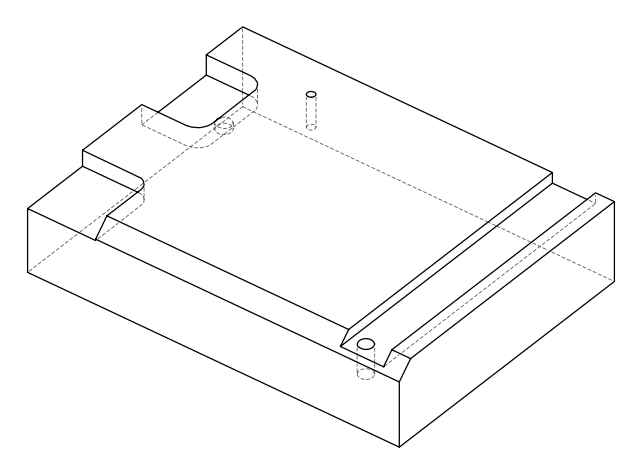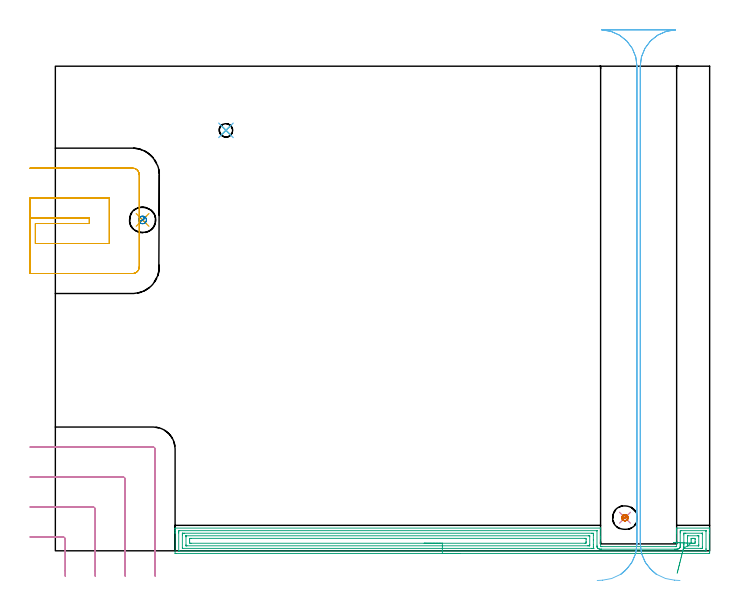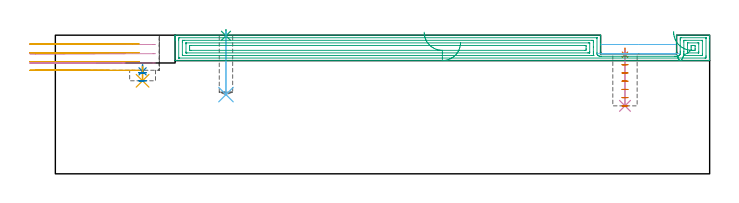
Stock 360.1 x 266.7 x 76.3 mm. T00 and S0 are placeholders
(PLAN: 12 operations, 6 tool changes, 21.3 min)
(1 SPOT_DRILL | STEP1POCKET | NXT0321_9005460120000 | 0.03 min | 1060 mm3)
(2 SPOT_DRILL_1 | STEP1POCKET_1 | NXT0321_9005460120000 | 0.03 min | 2090 mm3)
(3 SPOT_DRILL_2 | STEP1POCKET_2 | NXT0321_9005460120000 | 0.03 min | 1 mm3)
(4 DRILL_BLIND_HOLE_INTO_CENTER | STEP1POCKET | NXT0301_128 | 0.13 min | 3206 mm3)
(5 DRILL_BLIND_HOLE_INTO_CENTER_1 | STEP1POCKET_1 | NXT0301_128 | 0.04 min | 619 mm3)
(6 DRILL_BLIND_HOLE_INTO_CENTER_2 | STEP1POCKET_2 | NXT0301_045 | 0.14 min | 1359 mm3)
(7 MILL_ROUGH_BLIND_HOLE_CONTOUR | STEP1POCKET | NXT0201_013 | Spiral | 0.47 min | 1212 mm3)
(8 MILL_ROUGH_BLIND_HOLE_CONTOUR_1 | STEP1POCKET_1 | NXT0201_013 | Spiral | 0.18 min | 1263 mm3)
(9 AREA_MILL | FG_CHAMFER_SURFACE | UGT0205_001 | 11.36 min | 29462 mm3)
(10 MILL_CORNER_NOTCH_RECTANGULAR | CORNER_NOTCH_RECTANGULAR | UGT0201_105 | Follow Part, ap 5.5, ae 75% | 2.43 min | 67506 mm3)
(11 MILL_SLOT | SLOT_PARTIAL_RECTANGULAR | UGT0201_105 | Follow Part, ap 5.5, ae 75% | 3.66 min | 83484 mm3)
(12 MILL_RECTANGULAR_SLOT | SLOT_RECTANGULAR | UGT0201_019 | Follow Part, ap 10, ae 75% | 2.76 min | 108594 mm3)
(TOOL NXT0321_9005460120000 | NC Spot Drill, 142deg, 12mm, Carbide, Uncoated | D12 PA142 FL30 Z2)
(TOOL NXT0301_128 | Carbide Drill 12mm [861.1-1200-036A1-GP GC34] | D12 PA150 FL37.4 Z2)
(TOOL NXT0301_045 | Carbide Drill 7.4mm [860.1-0740-022A1-MM 2214] | D7.4 PA140 FL41 Z2)
(TOOL NXT0201_013 | ENDMILL 10mm | D10 FL30 Z4)
(TOOL UGT0205_001 | Chamfer Mill 20 x 3 x 45 deg. | D20 FL50 Z2)
(TOOL UGT0201_105 | End Mill 22 mm | D22 FL25 Z2)
(TOOL UGT0201_019 | End mill 40 mm | D40 FL63 Z6)
(OP 1 SPOT_DRILL)
G17 G21 G94 G90
T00 M6
G54
G17 G0 G90 X313.5 Y18.2 S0 M3
G43 Z86.3 H0
G94 G81 G98 Z65.523 F250. R69.1
G80
M5
M2
(OP 2 SPOT_DRILL_1)
G17 G21 G94 G90
T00 M6
G54
G17 G0 G90 X48. Y182.1 S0 M3
G43 Z86.3 H0
G94 G81 G98 Z56.389 F250. R60.
G80
M5
M2
(OP 3 SPOT_DRILL_2)
G17 G21 G94 G90
T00 M6
G54
G17 G0 G90 X93.9 Y231.4 S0 M3
G43 Z86.3 H0
G94 G81 G98 Z75.981 F250. R79.3
G80
M5
M2
(OP 4 DRILL_BLIND_HOLE_INTO_CENTER)
G17 G21 G94 G90
T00 M6
G54
G17 G0 G90 X313.5 Y18.2 S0 M3
G43 Z86.3 H1
G94 G81 G98 Z37.4 F250. R68.1
G80
M5
M2
(OP 5 DRILL_BLIND_HOLE_INTO_CENTER_1)
G17 G21 G94 G90
T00 M6
G54
G17 G0 G90 X48. Y182.1 S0 M3
G43 Z86.3 H1
G94 G81 G98 Z51.2 F250. R59.
G80
M5
M2
(OP 6 DRILL_BLIND_HOLE_INTO_CENTER_2)
G17 G21 G94 G90
T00 M6
G54
G17 G0 G90 X93.9 Y231.4 S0 M3
G43 Z86.3 H1
G94 G81 G98 Z43.6 F250. R78.3
G80
M5
M2
(OP 7 MILL_ROUGH_BLIND_HOLE_CONTOUR)
G17 G21 G94 G90
T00 M6
G54
G17 G0 G90 X313.5 Y18.2 S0 M3
G43 Z86.3 H0
Z64.571
G94 G3 X314.103 Y19.297 R0.714 F250.
X312.589 Y19.635 R1.097
X312.065 Y17.289 R1.7
X312.589 Y19.635 R-1.7
X312.327 Y18.462 R0.85
X313.5 Y18.2 R0.85
G0 Z60.043
G3 X314.103 Y19.297 R0.714
X312.589 Y19.635 R1.097
X312.065 Y17.289 R1.7
X312.589 Y19.635 R-1.7
X312.327 Y18.462 R0.85
X313.5 Y18.2 R0.85
G0 Z55.514
G3 X314.103 Y19.297 R0.714
X312.589 Y19.635 R1.097
X312.065 Y17.289 R1.7
X312.589 Y19.635 R-1.7
X312.327 Y18.462 R0.85
X313.5 Y18.2 R0.85
G0 Z50.986
G3 X314.103 Y19.297 R0.714
X312.589 Y19.635 R1.097
X312.065 Y17.289 R1.7
X312.589 Y19.635 R-1.7
X312.327 Y18.462 R0.85
X313.5 Y18.2 R0.85
G0 Z46.457
G3 X314.103 Y19.297 R0.714
X312.589 Y19.635 R1.097
X312.065 Y17.289 R1.7
X312.589 Y19.635 R-1.7
X312.327 Y18.462 R0.85
X313.5 Y18.2 R0.85
G0 Z41.929
G3 X314.103 Y19.297 R0.714
X312.589 Y19.635 R1.097
X312.065 Y17.289 R1.7
X312.589 Y19.635 R-1.7
X312.327 Y18.462 R0.85
X313.5 Y18.2 R0.85
G0 Z37.4
G3 X314.103 Y19.297 R0.714
X312.589 Y19.635 R1.097
X312.065 Y17.289 R1.7
X312.589 Y19.635 R-1.7
X312.327 Y18.462 R0.85
X313.5 Y18.2 R0.85
G0 Z86.3
M5
M2
(OP 8 MILL_ROUGH_BLIND_HOLE_CONTOUR_1)
G17 G21 G94 G90
T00 M6
G54
G17 G0 G90 X48. Y182.1 S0 M3
G43 Z86.3 H0
Z55.6
G94 G3 X48.429 Y183.771 R0.891 F250.
X46.16 Y183.112 R1.671
X46.988 Y180.26 R2.1
X46.16 Y183.112 R-2.1
X46.574 Y181.686 R1.05
X48. Y182.1 R1.05
G0 Z51.2
G3 X48.429 Y183.771 R0.891
X46.16 Y183.112 R1.671
X46.988 Y180.26 R2.1
X46.16 Y183.112 R-2.1
X46.574 Y181.686 R1.05
X48. Y182.1 R1.05
G0 Z86.3
M5
M2
(OP 9 AREA_MILL)
G17 G21 G94 G90
T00 M6
G54
G17 G0 G90 X223. Y-1.5 S1061 M3
G43 Z86.3 H0
Z72.3
G94 G1 X222.962 Z71.428 F250.
X222.848 Z70.564
X222.659 Z69.712
X222.397 Z68.88
X222.063 Z68.074
X221.66 Z67.3
X221.192 Z66.564
X220.66 Z65.872
X220.071 Z65.229
X219.428 Z64.64
X218.736 Z64.109
X218. Z63.64
X217.226 Z63.237
X216.42 Z62.903
X215.588 Z62.641
X214.736 Z62.452
X213.872 Z62.338
X213. Z62.3
X66.516
X66.035 Y-1.495 Z62.303
X65.91 Y-1.492 Z62.306
X65.9 Y-1.362 Z62.435
Y9.454 Z73.248
Y9.999 Z73.796
Y10.332 Z74.128
Y10.878 Z74.674
Y11.211 Z75.005
Y11.877 Z75.676
Y12.189 Z75.988
X65.903 Y12.347 Z76.139
X65.91 Y12.498 Z76.288
X66.069 Y12.5 Z76.3
X300.087
X300.09 Y12.495 Z76.295
X300.1 Y12.475 Z76.275
Y7.67 Z71.47
Y6.818 Z70.611
Y2.425 Z66.22
Y2.301 Z66.099
X300.533 Y2.303 Z66.097
X300.562
X300.625 Y2.305 Z66.095
X300.663 Y2.307 Z66.093
X300.715 Y2.3 Z66.1
X341.26
X341.322 Y2.305 Z66.094
X341.35 Y2.303 Z66.096
X341.466 Y2.301 Z66.099
X341.62 Z66.098
X341.9 Z66.099
Y9.454 Z73.248
Y10.004 Z73.801
Y10.332 Z74.128
Y10.883 Z74.679
Y11.211 Z75.005
Y11.867 Z75.666
Y12.193 Z75.993
X341.903 Y12.349 Z76.141
X341.91 Y12.498 Z76.289
X342.067 Y12.5 Z76.3
X359.931
X360.09 Y12.498 Z76.288
X360.097 Y12.347 Z76.139
X360.1 Y12.189 Z75.988
Y11.877 Z75.676
Y11.211 Z75.005
Y9.999 Z73.796
Y9.454 Z73.248
Y-0.484 Z63.314
X360.095 Y-1.089 Z62.708
X360.09 Y-1.492 Z62.305
X359.898 Y-1.496 Z62.302
X359.484 Y-1.5 Z62.3
X213.
Y-0.086 Z63.714
X68.175
X67.943 Y-0.084 Z63.716
X67.915 Y-0.082 Z63.718
X67.91 Y-0.079 Z63.721
X67.906 Y-0.072 Z63.728
X67.902 Y-0.039 Z63.761
X67.9 Y-0.007 Z63.793
Y0.185 Z63.985
Y9.849 Z73.649
X67.903 Y10.332 Z74.132
X67.909 Y10.719 Z74.519
X67.929 Y11.079 Z74.879
X68.302 Y11.084 Z74.884
X68.43 Y11.085 Z74.885
X297.854
X297.982 Y11.084 Z74.884
X298.051 Y11.081 Z74.881
X298.081 Y11.079 Z74.879
X298.09 Y11.067 Z74.867
X298.094 Y11.042 Z74.842
X298.099 Y10.97 Z74.77
X298.101 Y3.06 Z66.86
X298.11 Y2.425 Z66.225
X298.118 Y2.165 Z65.965
X298.159 Y1.989 Z65.789
X298.237 Y1.804 Z65.604
X298.418 Y1.547 Z65.347
X298.587 Y1.386 Z65.186
X298.747 Y1.268 Z65.068
X298.958 Y1.147 Z64.947
X299.288 Y1.014 Z64.814
X299.64 Y0.931 Z64.731
X299.975 Y0.896 Z64.696
X300.309 Y0.889 Z64.689
X300.533 Y0.886 Z64.686
X300.644
X340.838
X341.509 Y0.887 Z64.687
X341.62 Y0.888 Z64.688
X341.955 Y0.893 Z64.693
X342.261 Y0.916 Z64.716
X342.513 Y0.961 Z64.761
X342.772 Y1.035 Z64.835
X342.959 Y1.108 Z64.908
X343.134 Y1.196 Z64.996
X343.407 Y1.38 Z65.18
X343.496 Y1.459 Z65.259
X343.581 Y1.547 Z65.347
X343.697 Y1.696 Z65.496
X343.764 Y1.808 Z65.608
X343.843 Y1.995 Z65.795
X343.883 Y2.186 Z65.986
X343.89 Y2.425 Z66.225
X343.898 Y2.82 Z66.62
X343.9 Y3.304 Z67.104
Y3.697 Z67.497
Y9.846 Z73.646
X343.903 Y10.332 Z74.132
X343.908 Y10.717 Z74.517
X343.926 Y11.079 Z74.879
X344.3 Y11.084 Z74.884
X344.428 Y11.085 Z74.885
X357.825
X358.057 Y11.084 Z74.884
X358.085 Y11.082 Z74.882
X358.09 Y11.079 Z74.879
X358.094 Y11.072 Z74.872
X358.098 Y11.039 Z74.839
X358.099 Y11.007 Z74.807
X358.1 Y10.815 Z74.615
Y1.151 Z64.951
X358.097 Y0.668 Z64.468
X358.091 Y0.281 Z64.081
X358.071 Y-0.079 Z63.721
X357.698 Y-0.084 Z63.716
X357.57 Y-0.085 Z63.715
X213. Y-0.086 Z63.714
Y1.328 Z65.128
X70.089 Y1.329 Z65.129
X70.015 Y1.33 Z65.13
X69.956 Y1.332 Z65.132
X69.92 Y1.335 Z65.135
X69.91 Y1.34 Z65.14
X69.908 Y1.361 Z65.161
X69.902 Y1.547 Z65.347
X69.9 Y1.732 Z65.532
Y8.76 Z72.56
X69.902 Y9.454 Z73.254
X69.905 Y9.635 Z73.435
X69.909 Y9.66 Z73.46
X69.925 Y9.665 Z73.465
X69.978 Y9.668 Z73.468
X70.089 Y9.67 Z73.47
X70.76 Y9.671 Z73.471
X70.982
X295.174
X295.85 Y9.667 Z73.467
X296.067 Y9.664 Z73.464
X296.095 Y9.454 Z73.254
X296.098 Y9.423 Z73.223
X296.1 Y8.575 Z72.375
Y5.939 Z69.739
Y3.304 Z67.104
X296.101 Y2.425 Z66.225
X296.102 Y2.391 Z66.191
X296.142 Y1.955 Z65.755
X296.19 Y1.74 Z65.54
X296.324 Y1.35 Z65.15
X296.328 Y1.334 Z65.134
X296.319 Y1.333 Z65.133
X296.287 Y1.33 Z65.13
X296.067 Y1.329 Z65.129
X295.396 Y1.328 Z65.128
X213.
Y2.743 Z66.543
X72.445
X72.036 Y2.745 Z66.545
X71.955 Y2.747 Z66.547
X71.92 Y2.749 Z66.549
X71.91 Y2.755 Z66.555
X71.907 Y2.776 Z66.576
X71.903 Y2.877 Z66.677
X71.9 Y3.279 Z67.079
Y7.696 Z71.496
X71.904 Y8.123 Z71.923
X71.908 Y8.23 Z72.03
X71.91 Y8.25 Z72.05
X71.94 Y8.252 Z72.052
X72.008 Y8.255 Z72.055
X72.199 Y8.257 Z72.057
X293.388
X293.712 Y8.256 Z72.056
X294.046 Y8.252 Z72.052
X294.077 Y8.251 Z72.051
X294.09 Y8.215 Z72.015
X294.094 Y8.102 Z71.902
X294.099 Y7.875 Z71.675
Y3.304 Z67.104
X294.094 Y2.953 Z66.753
X294.09 Y2.779 Z66.579
X294.081 Y2.749 Z66.549
X294.039 Y2.747 Z66.547
X293.956 Y2.745 Z66.545
X293.388 Y2.743 Z66.543
X293.065
X213.
Y4.157 Z67.957
X74.58
X74.555 Y4.158 Z67.958
X73.91 Y4.182 Z67.982
X73.901 Y4.825 Z68.625
X73.9 Y5.939 Z69.739
X73.903 Y6.58 Z70.38
X73.91 Y6.818 Z70.618
X74.53 Y6.842 Z70.642
X74.555 Y6.843 Z70.643
X291.576 Y6.842 Z70.642
X291.601
X292.09 Y6.818 Z70.618
X292.098 Y6.329 Z70.129
X292.099 Y5.061 Z68.861
X292.097 Y4.573 Z68.373
X292.09 Y4.182 Z67.982
X291.626 Y4.158 Z67.958
X291.601
X213. Y4.157 Z67.957
X212.128 Z67.995
X211.264 Z68.109
X210.412 Z68.298
X209.58 Z68.56
X208.774 Z68.894
X208. Z69.297
X207.264 Z69.765
X206.572 Z70.296
X205.929 Z70.886
X205.34 Z71.529
X204.808 Z72.221
X204.34 Z72.957
X203.937 Z73.731
X203.603 Z74.537
X203.341 Z75.369
X203.152 Z76.22
X203.038 Z77.085
X203. Z77.957
G0 Z86.3
X342.229 Y-12.379
Z65.352
G1 X342.383 Y-11.764 Z64.753
X342.55 Y-11.1 Z64.211
X342.727 Y-10.394 Z63.731
X342.914 Y-9.649 Z63.317
X343.11 Y-8.873 Z62.97
X343.311 Y-8.07 Z62.695
X343.518 Y-7.247 Z62.494
X343.729 Y-6.41 Z62.366
X343.941 Y-5.565 Z62.315
X344.153 Y-4.719 Z62.34
X344.365 Y-3.879 Z62.44
X344.573 Y-3.05 Z62.616
X344.777 Y-2.24 Z62.866
X344.974 Y-1.453 Z63.187
X345.164 Y-0.697 Z63.578
X345.346 Y0.024 Z64.035
X345.516 Y0.703 Z64.556
X345.675 Y1.335 Z65.135
X345.682 Y1.361 Z65.161
X345.699 Y1.419 Z65.219
X345.741 Y1.547 Z65.347
X345.825 Y1.804 Z65.604
X345.878 Y2.084 Z65.884
X345.892 Y2.425 Z66.225
X345.898 Y2.61 Z66.41
X345.9 Y3.304 Z67.104
Y3.487 Z67.287
Y8.758 Z72.558
X345.902 Y9.454 Z73.254
X345.904 Y9.632 Z73.432
X345.909 Y9.659 Z73.459
X345.923 Y9.665 Z73.465
X345.976 Y9.667 Z73.467
X346.086 Y9.669 Z73.469
X346.758 Y9.671 Z73.471
X346.979
X355.911
X355.985 Y9.67 Z73.47
X356.044 Y9.668 Z73.468
X356.08 Y9.665 Z73.465
X356.09 Y9.66 Z73.46
X356.092 Y9.639 Z73.439
X356.098 Y9.454 Z73.254
X356.1 Y9.268 Z73.068
Y2.24 Z66.04
X356.098 Y1.547 Z65.347
X356.095 Y1.366 Z65.166
X356.091 Y1.34 Z65.14
X356.075 Y1.335 Z65.135
X356.022 Y1.332 Z65.132
X355.911 Y1.33 Z65.13
X355.24 Y1.329 Z65.129
X355.018 Y1.328 Z65.128
X346.086 Y1.329 Z65.129
X345.865 Y1.331 Z65.131
X345.675 Y1.335 Z65.135
X347.922 Y2.749 Z66.549
X347.91 Y2.779 Z66.579
X347.907 Y2.878 Z66.678
X347.9 Y3.277 Z67.077
Y6.791 Z70.591
Y7.696 Z71.496
X347.904 Y8.122 Z71.922
X347.908 Y8.228 Z72.028
X347.91 Y8.249 Z72.049
X347.938 Y8.251 Z72.051
X348.006 Y8.254 Z72.054
X348.196 Y8.257 Z72.057
X353.555
X353.964 Y8.255 Z72.055
X354.045 Y8.253 Z72.053
X354.08 Y8.251 Z72.051
X354.09 Y8.245 Z72.045
X354.093 Y8.224 Z72.024
X354.097 Y8.123 Z71.923
X354.1 Y7.721 Z71.521
Y3.304 Z67.104
X354.096 Y2.877 Z66.677
X354.092 Y2.771 Z66.571
X354.09 Y2.75 Z66.55
X354.06 Y2.748 Z66.548
X353.992 Y2.745 Z66.545
X353.801 Y2.743 Z66.543
X348.443
X348.035 Y2.745 Z66.545
X347.922 Y2.749 Z66.549
X349.91 Y4.182 Z67.982
X349.901 Y4.822 Z68.622
X349.9 Y5.939 Z69.739
X349.903 Y6.578 Z70.378
X349.91 Y6.818 Z70.618
X350.527 Y6.842 Z70.642
X350.552 Y6.843 Z70.643
X351.42
X351.445 Y6.842 Z70.642
X352.09 Y6.818 Z70.618
X352.099 Y6.175 Z69.975
X352.1 Y5.061 Z68.861
X352.097 Y4.42 Z68.22
X352.09 Y4.182 Z67.982
X351.47 Y4.158 Z67.958
X351.445 Y4.157 Z67.957
X350.577
X350.552 Y4.158 Z67.958
X349.91 Y4.182 Z67.982
X349.041 Y4.215 Z68.053
X348.182 Y4.247 Z68.199
X347.338 Y4.279 Z68.42
X346.517 Y4.31 Z68.714
X345.725 Y4.34 Z69.078
X344.967 Y4.369 Z69.509
X344.25 Y4.396 Z70.005
X343.579 Y4.421 Z70.562
X342.959 Y4.444 Z71.175
X342.395 Y4.466 Z71.84
X341.89 Y4.485 Z72.552
X341.45 Y4.501 Z73.305
X341.077 Y4.515 Z74.093
X340.774 Y4.527 Z74.911
X340.543 Y4.535 Z75.752
X340.387 Y4.541 Z76.611
X340.306 Y4.544 Z77.479
X340.3 Z78.352
G0 Z86.3
M5
M2
(OP 10 MILL_CORNER_NOTCH_RECTANGULAR)
G17 G21 G94 G90
T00 M6
G54
G17 G0 G90 X5.4 Y-14. S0 M3
G43 Z86.3 H0
Z71.2
G94 G1 Y-11. F250.
Y6.505 F500.
G3 X4.305 Y7.6 R1.1
G1 X-11.
X-14. F250.
G0 Z86.3
X21.9 Y-14.
Z71.2
G1 Y-11.
Y23.005 F500.
G3 X20.805 Y24.1 R1.1
G1 X-11.
X-14. F250.
G0 Z86.3
X38.4 Y-14.
Z71.2
G1 Y-11.
Y39.505 F500.
G3 X37.305 Y40.6 R1.1
G1 X-11.
X-14. F250.
G0 Z86.3
X54.9 Y-14.
Z71.2
G1 Y-11.
Y56.005 F500.
G3 X53.805 Y57.1 R1.1
G1 X-11.
X-14. F250.
G0 Z86.3
X5.4 Y-14.
Z66.1
G1 Y-11.
Y6.505 F500.
G3 X4.305 Y7.6 R1.1
G1 X-11.
X-14. F250.
G0 Z86.3
X21.9 Y-14.
Z66.1
G1 Y-11.
Y23.005 F500.
G3 X20.805 Y24.1 R1.1
G1 X-11.
X-14. F250.
G0 Z86.3
X38.4 Y-14.
Z66.1
G1 Y-11.
Y39.505 F500.
G3 X37.305 Y40.6 R1.1
G1 X-11.
X-14. F250.
G0 Z86.3
X54.9 Y-14.
Z66.1
G1 Y-11.
Y56.005 F500.
G3 X53.805 Y57.1 R1.1
G1 X-11.
X-14. F250.
G0 Z86.3
X5.4 Y-14.
Z61.
G1 Y-11.
Y6.505 F500.
G3 X4.305 Y7.6 R1.1
G1 X-11.
X-14. F250.
G0 Z86.3
X21.9 Y-14.
Z61.
G1 Y-11.
Y23.005 F500.
G3 X20.805 Y24.1 R1.1
G1 X-11.
X-14. F250.
G0 Z86.3
X38.4 Y-14.
Z61.
G1 Y-11.
Y39.505 F500.
G3 X37.305 Y40.6 R1.1
G1 X-11.
X-14. F250.
G0 Z86.3
X54.9 Y-14.
Z61.
G1 Y-11.
Y56.005 F500.
G3 X53.805 Y57.1 R1.1
G1 X-11.
X-14. F250.
G0 Z86.3
M5
M2
(OP 11 MILL_SLOT)
G17 G21 G94 G90
T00 M6
G54
G17 G0 G90 X-14. Y183.1 S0 M3
G43 Z86.3 H0
Z71.475
G94 G1 X-11. F250.
X18.7 F500.
Y180.1
X-11.
Y169.1
X29.7
Y194.1
X-11.
X-14. F250.
Y152.6
X-11.
X42.5 F500.
G3 X46.2 Y156.3 R3.7
G1 Y206.9
G3 X42.5 Y210.6 R3.7
G1 X-11.
X-14. F250.
G0 Y183.1 Z66.65
G1 X-11.
X18.7 F500.
Y180.1
X-11.
Y169.1
X29.7
Y194.1
X-11.
X-14. F250.
Y152.6
X-11.
X42.5 F500.
G3 X46.2 Y156.3 R3.7
G1 Y206.9
G3 X42.5 Y210.6 R3.7
G1 X-11.
X-14. F250.
G0 Y183.1 Z61.825
G1 X-11.
X18.7 F500.
Y180.1
X-11.
Y169.1
X29.7
Y194.1
X-11.
X-14. F250.
Y152.6
X-11.
X42.5 F500.
G3 X46.2 Y156.3 R3.7
G1 Y206.9
G3 X42.5 Y210.6 R3.7
G1 X-11.
X-14. F250.
G0 Y183.1 Z57.
G1 X-11.
X18.7 F500.
Y180.1
X-11.
Y169.1
X29.7
Y194.1
X-11.
X-14. F250.
Y152.6
X-11.
X42.5 F500.
G3 X46.2 Y156.3 R3.7
G1 Y206.9
G3 X42.5 Y210.6 R3.7
G1 X-11.
X-14. F250.
G0 Z86.3
M5
M2
(OP 12 MILL_RECTANGULAR_SLOT)
G17 G21 G94 G90
T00 M6
G54
G17 G0 G90 X330.756 Y-13.076 S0 M3
G43 Z86.3 H0
Z71.2
G94 G1 X328.525 Y-11.07 F250.
G2 X321.9 Y3.8 R20. F500.
G1 Y266.7
G2 X341.268 Y286.69 R20.
G1 X300.732
G2 X320.1 Y266.7 R20.
G1 Y3.8
G2 X313.475 Y-11.07 R20.
G1 X311.244 Y-13.076 F250.
G0 Z86.3
X343.782 Y-16.336
Z66.1
G1 X340.787 Y-16.169
G2 X321.9 Y3.8 R20. F500.
G1 Y266.7
G2 X341.268 Y286.69 R20.
G1 X300.732
G2 X320.1 Y266.7 R20.
G1 Y3.8
G2 X301.213 Y-16.169 R20.
G1 X298.218 Y-16.336 F250.
G0 Z86.3
M5
M2
